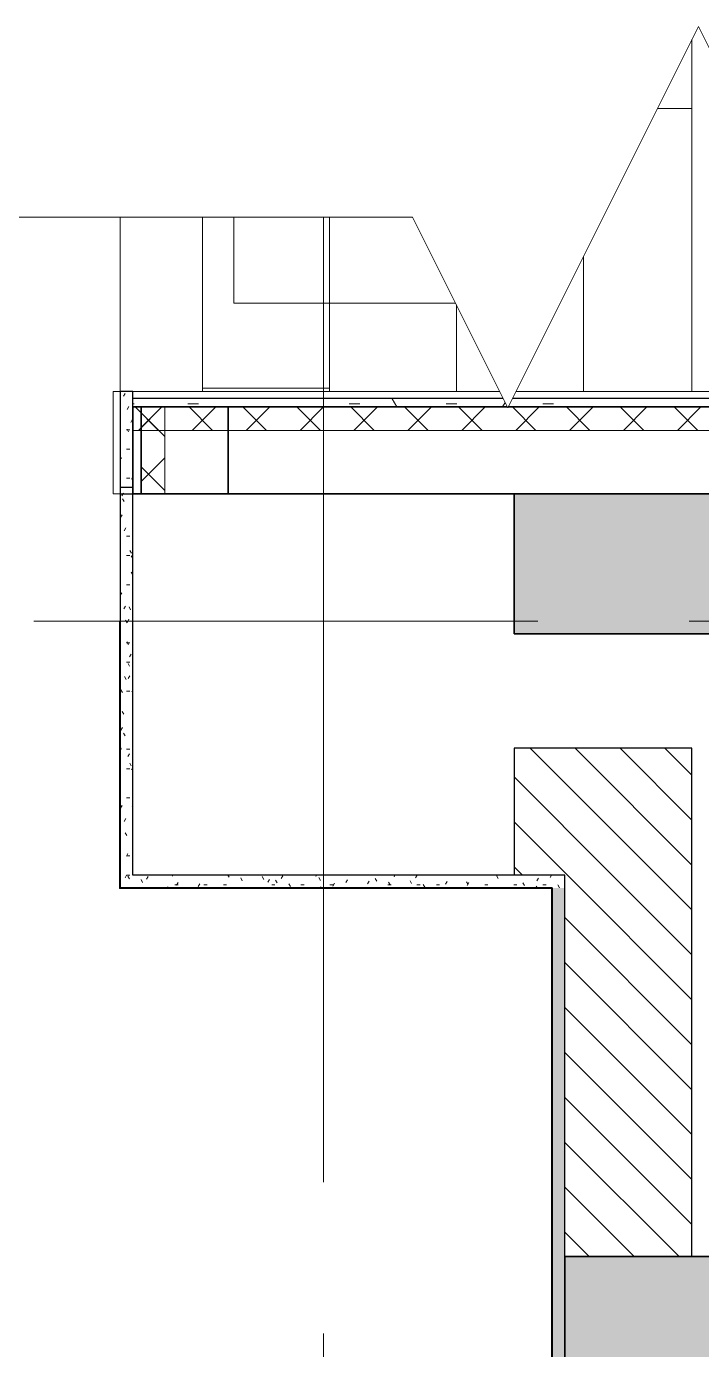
# Model space of a CAD drawing. Header units: millimetres. Extents: x 3991 to 282775, y -8553 to 29560.
# Drawn here: x 36640 to 37702, y 13854 to 15936 of the extents above; entities that cross this region are included whole.
import ezdxf

# ---------------------------------------------------------------- set-up
doc = ezdxf.new("R2010")
doc.units = ezdxf.units.MM
doc.linetypes.add('Осевая', pattern=[1587.5, 317.5, -238.125, 793.75, -238.125])
for name, color, linetype, lineweight in [('A-DETL-GENF', 7, 'Continuous', 9), ('A-WALL', 7, 'Continuous', 9), ('I-FURN', 7, 'Continuous', 9), ('I-WALL', 7, 'Continuous', 9), ('S-STRS', 7, 'Continuous', 15), ('S-STRS-1', 7, 'Continuous', 9), ('Оси', 7, 'Continuous', 9), ('Оси-2', 7, 'Осевая', 9)]:
    doc.layers.add(name, color=color, linetype=linetype, lineweight=lineweight)
for name, color, linetype, lineweight, true_color in [('A-WALL-1', 7, 'Continuous', 25, 0x3c3c3c), ('A-WALL-2', 7, 'Continuous', 35, 0x3c3c3c), ('A-WALL-FNSH-1', 7, 'Continuous', 15, 0x3c3c3c)]:
    doc.layers.add(name, color=color, linetype=linetype, lineweight=lineweight, true_color=true_color)
pattern_1 = [(45, (14897.196, 0), (-28.51196, 28.51196), []), (45, (14925.71, 0), (-28.51196, 28.51196), [50.403, -10.081, 1.676, -8.404])]
pattern_2 = [(135, (14897.196, 0), (-35.35534, -35.35534), [])]
pattern_3 = [(0, (14897.196, 0), (60.96, 15.24), [5.029, -40.691, 5.029, -40.691, -243.84]), (0, (14897.196, 0), (60.96, 15.24), [-91.44, 5.029, -86.411, 5.029, -40.691, -106.68]), (0, (14897.196, 0), (60.96, 15.24), [-228.6, 5.029, -25.451, 5.029, -71.171]), (120, (14920.056, 7.62), (-43.678227, 45.172909), [5.029, -40.691, 5.029, -40.691, -243.84]), (120, (14920.056, 7.62), (-43.678227, 45.172909), [-91.44, 5.029, -86.411, 5.029, -40.691, -106.68]), (120, (14920.056, 7.62), (-43.678227, 45.172909), [-228.6, 5.029, -25.451, 5.029, -71.171]), (240, (14927.676, 38.1), (-17.281773, -60.412909), [5.029, -40.691, 5.029, -40.691, -243.84]), (240, (14927.676, 38.1), (-17.281773, -60.412909), [-91.44, 5.029, -86.411, 5.029, -40.691, -106.68]), (240, (14927.676, 38.1), (-17.281773, -60.412909), [-228.6, 5.029, -25.451, 5.029, -71.171])]
pattern_4 = [(135, (14897.196, 0), (-42.42641, -42.42641), []), (225, (14897.196, 0), (42.42641, -42.42641), [])]

# ---------------------------------------------------------------- blocks, each defined once
blk = doc.blocks.new('Подушка 500500  - Подушка 500500 -30734744-Фрагмент 1_3')
at = {"layer": 'I-FURN'}
for p, q in [((-250, -114.4), (-250, -250)), ((-250, -250), (-250, -114.4)), ((-250, -250), (99, -250)), ((99, -250), (-250, -250))]:
    blk.add_line(p, q, dxfattribs=at)
blk = doc.blocks.new('Перекрытия 2 - Перекрытия 4-32990152-Фрагмент 1_3')
at = {"layer": 'S-STRS-1'}
h = blk.add_hatch(dxfattribs=at)
h.set_pattern_fill('FP_40', color=256, style=0, pattern_type=2)
h.set_pattern_definition([(0, (21210, 19380), (0, 10000), [200, -9800]), (0, (21210, 17180), (0, 10000), [200, -9800]), (0, (21210, 14980), (0, 10000), [200, -9800]), (0, (21210, 12780), (0, 10000), [200, -9800]), (0, (21210, 10580), (0, 10000), [200, -9800]), (0, (21410, 18810), (0, 10000), [200, -9800]), (0, (21410, 16610), (0, 10000), [200, -9800]), (0, (21410, 14410), (0, 10000), [200, -9800]), (0, (21410, 12210), (0, 10000), [200, -9800]), (0, (21410, 10010), (0, 10000), [200, -9800]), (90, (21410, 9600), (-10000, 6e-13), [10000, 0, 0, 0]), (0, (21610, 18560), (0, 10000), [200, -9800]), (0, (21610, 16360), (0, 10000), [200, -9800]), (0, (21610, 14160), (0, 10000), [200, -9800]), (0, (21610, 11960), (0, 10000), [200, -9800]), (0, (21810, 17620), (0, 10000), [200, -9800]), (0, (21810, 15420), (0, 10000), [200, -9800]), (0, (21810, 13220), (0, 10000), [200, -9800]), (0, (21810, 11020), (0, 10000), [200, -9800]), (0, (22010, 18800), (0, 10000), [200, -9800]), (0, (22010, 16600), (0, 10000), [200, -9800]), (0, (22010, 14400), (0, 10000), [200, -9800]), (0, (22010, 12200), (0, 10000), [200, -9800]), (0, (22010, 10000), (0, 10000), [200, -9800]), (90, (21610, 9600), (-10000, 6e-13), [10000, 0, 0, 0]), (90, (21810, 9600), (-10000, 6e-13), [10000, 0, 0, 0]), (90, (22010, 9600), (-10000, 6e-13), [10000, 0, 0, 0]), (0, (22210, 18400), (0, 10000), [200, -9800]), (0, (22210, 16200), (0, 10000), [200, -9800]), (0, (22210, 14000), (0, 10000), [200, -9800]), (0, (22210, 11800), (0, 10000), [200, -9800]), (0, (22210, 9600), (0, 10000), [200, -9800]), (90, (22210, 9600), (-10000, 6e-13), [10000, 0, 0, 0]), (90, (22410, 9600), (-10000, 6e-13), [10000, 0, 0, 0]), (90, (22610, 9600), (-10000, 6e-13), [10000, 0, 0, 0]), (90, (22810, 9600), (-10000, 6e-13), [10000, 0, 0, 0]), (90, (23010, 9600), (-10000, 6e-13), [10000, 0, 0, 0]), (0, (22410, 17810), (0, 10000), [200, -9800]), (0, (22410, 15610), (0, 10000), [200, -9800]), (0, (22410, 13410), (0, 10000), [200, -9800]), (0, (22410, 11210), (0, 10000), [200, -9800]), (0, (22610, 18660), (0, 10000), [200, -9800]), (0, (22610, 16460), (0, 10000), [200, -9800]), (0, (22610, 14260), (0, 10000), [200, -9800]), (0, (22610, 12060), (0, 10000), [200, -9800]), (0, (22610, 9860), (0, 10000), [200, -9800]), (0, (22810, 19200), (0, 10000), [200, -9800]), (0, (22810, 17000), (0, 10000), [200, -9800]), (0, (22810, 14800), (0, 10000), [200, -9800]), (0, (22810, 12600), (0, 10000), [200, -9800]), (0, (22810, 10400), (0, 10000), [200, -9800]), (0, (23010, 18110), (0, 10000), [200, -9800]), (0, (23010, 15910), (0, 10000), [200, -9800]), (0, (23010, 13710), (0, 10000), [200, -9800]), (0, (23010, 11510), (0, 10000), [200, -9800]), (0, (23210, 18400), (0, 10000), [200, -9800]), (0, (23210, 16200), (0, 10000), [200, -9800]), (0, (23210, 14000), (0, 10000), [200, -9800]), (0, (23210, 11800), (0, 10000), [200, -9800]), (0, (23210, 9600), (0, 10000), [200, -9800]), (0, (23410, 19380), (0, 10000), [200, -9800]), (0, (23410, 17180), (0, 10000), [200, -9800]), (0, (23410, 14980), (0, 10000), [200, -9800]), (0, (23410, 12780), (0, 10000), [200, -9800]), (0, (23410, 10580), (0, 10000), [200, -9800]), (0, (23610, 18810), (0, 10000), [200, -9800]), (0, (23610, 16610), (0, 10000), [200, -9800]), (0, (23610, 14410), (0, 10000), [200, -9800]), (0, (23610, 12210), (0, 10000), [200, -9800]), (0, (23610, 10010), (0, 10000), [200, -9800]), (0, (23810, 18560), (0, 10000), [200, -9800]), (0, (23810, 16360), (0, 10000), [200, -9800]), (0, (23810, 14160), (0, 10000), [200, -9800]), (0, (23810, 11960), (0, 10000), [200, -9800]), (0, (23810, 9760), (0, 10000), [200, -9800]), (0, (24010, 17620), (0, 10000), [200, -9800]), (0, (24010, 15420), (0, 10000), [200, -9800]), (0, (24010, 13220), (0, 10000), [200, -9800]), (0, (24010, 11020), (0, 10000), [200, -9800]), (0, (24210, 18800), (0, 10000), [200, -9800]), (0, (24210, 16600), (0, 10000), [200, -9800]), (0, (24210, 14400), (0, 10000), [200, -9800]), (0, (24210, 12200), (0, 10000), [200, -9800]), (0, (24210, 10000), (0, 10000), [200, -9800]), (0, (24410, 18400), (0, 10000), [200, -9800]), (0, (24410, 16200), (0, 10000), [200, -9800]), (0, (24410, 14000), (0, 10000), [200, -9800]), (0, (24410, 11800), (0, 10000), [200, -9800]), (0, (24410, 9600), (0, 10000), [200, -9800]), (0, (24610, 19600), (0, 10000), [200, -9800]), (0, (24610, 17810), (0, 10000), [200, -9800]), (0, (24610, 15610), (0, 10000), [200, -9800]), (0, (24610, 13410), (0, 10000), [200, -9800]), (0, (24610, 11210), (0, 10000), [200, -9800]), (0, (24810, 18660), (0, 10000), [200, -9800]), (0, (24810, 16460), (0, 10000), [200, -9800]), (0, (24810, 14260), (0, 10000), [200, -9800]), (0, (24810, 12060), (0, 10000), [200, -9800]), (0, (24810, 9860), (0, 10000), [200, -9800]), (0, (25010, 19200), (0, 10000), [200, -9800]), (0, (25010, 17000), (0, 10000), [200, -9800]), (0, (25010, 14800), (0, 10000), [200, -9800]), (0, (25010, 12600), (0, 10000), [200, -9800]), (0, (25010, 10400), (0, 10000), [200, -9800]), (0, (25210, 18110), (0, 10000), [200, -9800]), (0, (25210, 15910), (0, 10000), [200, -9800]), (0, (25210, 13710), (0, 10000), [200, -9800]), (0, (25210, 11510), (0, 10000), [200, -9800]), (90, (23210, 9600), (-10000, 6e-13), [10000, 0, 0, 0]), (90, (23410, 9600), (-10000, 6e-13), [10000, 0, 0, 0]), (90, (23610, 9600), (-10000, 6e-13), [10000, 0, 0, 0]), (90, (23810, 9600), (-10000, 6e-13), [10000, 0, 0, 0]), (90, (24010, 9600), (-10000, 6e-13), [10000, 0, 0, 0]), (90, (24210, 9600), (-10000, 6e-13), [10000, 0, 0, 0]), (90, (24410, 9600), (-10000, 6e-13), [10000, 0, 0, 0]), (90, (24610, 9600), (-10000, 6e-13), [10000, 0, 0, 0]), (90, (24810, 9600), (-10000, 6e-13), [10000, 0, 0, 0]), (90, (25010, 9600), (-10000, 6e-13), [10000, 0, 0, 0]), (0, (25410, 18400), (0, 10000), [200, -9800]), (0, (25410, 16200), (0, 10000), [200, -9800]), (0, (25410, 14000), (0, 10000), [200, -9800]), (0, (25410, 11800), (0, 10000), [200, -9800]), (0, (25410, 9600), (0, 10000), [200, -9800]), (0, (25610, 19380), (0, 10000), [200, -9800]), (0, (25610, 17180), (0, 10000), [200, -9800]), (0, (25610, 14980), (0, 10000), [200, -9800]), (0, (25610, 12780), (0, 10000), [200, -9800]), (0, (25610, 10580), (0, 10000), [200, -9800]), (0, (25810, 18810), (0, 10000), [200, -9800]), (0, (25810, 16610), (0, 10000), [200, -9800]), (0, (25810, 14410), (0, 10000), [200, -9800]), (0, (25810, 12210), (0, 10000), [200, -9800]), (0, (25810, 10010), (0, 10000), [200, -9800]), (90, (25210, 9600), (-10000, 6e-13), [10000, 0, 0, 0]), (90, (25410, 9600), (-10000, 6e-13), [10000, 0, 0, 0]), (90, (25610, 9600), (-10000, 6e-13), [10000, 0, 0, 0]), (90, (25810, 9600), (-10000, 6e-13), [10000, 0, 0, 0]), (0, (26010, 18560), (0, 10000), [200, -9800]), (0, (26010, 16360), (0, 10000), [200, -9800]), (0, (26010, 14160), (0, 10000), [200, -9800]), (0, (26010, 11960), (0, 10000), [200, -9800]), (0, (26210, 17620), (0, 10000), [200, -9800]), (0, (26210, 15420), (0, 10000), [200, -9800]), (0, (26210, 13220), (0, 10000), [200, -9800]), (0, (26210, 11020), (0, 10000), [200, -9800]), (0, (26410, 18800), (0, 10000), [200, -9800]), (0, (26410, 16600), (0, 10000), [200, -9800]), (0, (26410, 14400), (0, 10000), [200, -9800]), (0, (26410, 12200), (0, 10000), [200, -9800]), (0, (26410, 10000), (0, 10000), [200, -9800]), (90, (26010, 9600), (-10000, 6e-13), [10000, 0, 0, 0]), (90, (26210, 9600), (-10000, 6e-13), [10000, 0, 0, 0]), (90, (26410, 9600), (-10000, 6e-13), [10000, 0, 0, 0]), (0, (26610, 18400), (0, 10000), [200, -9800]), (0, (26610, 16200), (0, 10000), [200, -9800]), (0, (26610, 14000), (0, 10000), [200, -9800]), (0, (26610, 11800), (0, 10000), [200, -9800]), (0, (26610, 9600), (0, 10000), [200, -9800]), (90, (26610, 9600), (-10000, 6e-13), [10000, 0, 0, 0]), (90, (26810, 9600), (-10000, 6e-13), [10000, 0, 0, 0]), (90, (27010, 9600), (-10000, 6e-13), [10000, 0, 0, 0]), (90, (27210, 9600), (-10000, 6e-13), [10000, 0, 0, 0]), (90, (27410, 9600), (-10000, 6e-13), [10000, 0, 0, 0]), (0, (26810, 17810), (0, 10000), [200, -9800]), (0, (26810, 15610), (0, 10000), [200, -9800]), (0, (26810, 13410), (0, 10000), [200, -9800]), (0, (26810, 11210), (0, 10000), [200, -9800]), (0, (27010, 18660), (0, 10000), [200, -9800]), (0, (27010, 16460), (0, 10000), [200, -9800]), (0, (27010, 14260), (0, 10000), [200, -9800]), (0, (27010, 12060), (0, 10000), [200, -9800]), (0, (27010, 9860), (0, 10000), [200, -9800]), (0, (27210, 19200), (0, 10000), [200, -9800]), (0, (27210, 17000), (0, 10000), [200, -9800]), (0, (27210, 14800), (0, 10000), [200, -9800]), (0, (27210, 12600), (0, 10000), [200, -9800]), (0, (27210, 10400), (0, 10000), [200, -9800]), (0, (27410, 18110), (0, 10000), [200, -9800]), (0, (27410, 15910), (0, 10000), [200, -9800]), (0, (27410, 13710), (0, 10000), [200, -9800]), (0, (27410, 11510), (0, 10000), [200, -9800]), (0, (27610, 18400), (0, 10000), [200, -9800]), (0, (27610, 16200), (0, 10000), [200, -9800]), (0, (27610, 14000), (0, 10000), [200, -9800]), (0, (27610, 11800), (0, 10000), [200, -9800]), (0, (27610, 9600), (0, 10000), [200, -9800]), (0, (27810, 19380), (0, 10000), [200, -9800]), (0, (27810, 17180), (0, 10000), [200, -9800]), (0, (27810, 14980), (0, 10000), [200, -9800]), (0, (27810, 12780), (0, 10000), [200, -9800]), (0, (27810, 10580), (0, 10000), [200, -9800]), (0, (28010, 18810), (0, 10000), [200, -9800]), (0, (28010, 16610), (0, 10000), [200, -9800]), (0, (28010, 14410), (0, 10000), [200, -9800]), (0, (28010, 12210), (0, 10000), [200, -9800]), (0, (28010, 10010), (0, 10000), [200, -9800]), (0, (28210, 18560), (0, 10000), [200, -9800]), (0, (28210, 16360), (0, 10000), [200, -9800]), (0, (28210, 14160), (0, 10000), [200, -9800]), (0, (28210, 11960), (0, 10000), [200, -9800]), (0, (28210, 9760), (0, 10000), [200, -9800]), (0, (28410, 17620), (0, 10000), [200, -9800]), (0, (28410, 15420), (0, 10000), [200, -9800]), (0, (28410, 13220), (0, 10000), [200, -9800]), (0, (28410, 11020), (0, 10000), [200, -9800]), (0, (28610, 18800), (0, 10000), [200, -9800]), (0, (28610, 16600), (0, 10000), [200, -9800]), (0, (28610, 14400), (0, 10000), [200, -9800]), (0, (28610, 12200), (0, 10000), [200, -9800]), (0, (28610, 10000), (0, 10000), [200, -9800]), (0, (28810, 18400), (0, 10000), [200, -9800]), (0, (28810, 16200), (0, 10000), [200, -9800]), (0, (28810, 14000), (0, 10000), [200, -9800]), (0, (28810, 11800), (0, 10000), [200, -9800]), (0, (28810, 9600), (0, 10000), [200, -9800]), (0, (29010, 19600), (0, 10000), [200, -9800]), (0, (29010, 17810), (0, 10000), [200, -9800]), (0, (29010, 15610), (0, 10000), [200, -9800]), (0, (29010, 13410), (0, 10000), [200, -9800]), (0, (29010, 11210), (0, 10000), [200, -9800]), (0, (29210, 18660), (0, 10000), [200, -9800]), (0, (29210, 16460), (0, 10000), [200, -9800]), (0, (29210, 14260), (0, 10000), [200, -9800]), (0, (29210, 12060), (0, 10000), [200, -9800]), (0, (29210, 9860), (0, 10000), [200, -9800]), (0, (29410, 19200), (0, 10000), [200, -9800]), (0, (29410, 17000), (0, 10000), [200, -9800]), (0, (29410, 14800), (0, 10000), [200, -9800]), (0, (29410, 12600), (0, 10000), [200, -9800]), (0, (29410, 10400), (0, 10000), [200, -9800]), (0, (29610, 18110), (0, 10000), [200, -9800]), (0, (29610, 15910), (0, 10000), [200, -9800]), (0, (29610, 13710), (0, 10000), [200, -9800]), (0, (29610, 11510), (0, 10000), [200, -9800]), (90, (27610, 9600), (-10000, 6e-13), [10000, 0, 0, 0]), (90, (27810, 9600), (-10000, 6e-13), [10000, 0, 0, 0]), (90, (28010, 9600), (-10000, 6e-13), [10000, 0, 0, 0]), (90, (28210, 9600), (-10000, 6e-13), [10000, 0, 0, 0]), (90, (28410, 9600), (-10000, 6e-13), [10000, 0, 0, 0]), (90, (28610, 9600), (-10000, 6e-13), [10000, 0, 0, 0]), (90, (28810, 9600), (-10000, 6e-13), [10000, 0, 0, 0]), (90, (29010, 9600), (-10000, 6e-13), [10000, 0, 0, 0]), (90, (29210, 9600), (-10000, 6e-13), [10000, 0, 0, 0]), (90, (29410, 9600), (-10000, 6e-13), [10000, 0, 0, 0]), (0, (29810, 18400), (0, 10000), [200, -9800]), (0, (29810, 16200), (0, 10000), [200, -9800]), (0, (29810, 14000), (0, 10000), [200, -9800]), (0, (29810, 11800), (0, 10000), [200, -9800]), (0, (29810, 9600), (0, 10000), [200, -9800]), (0, (30010, 19380), (0, 10000), [200, -9800]), (0, (30010, 17180), (0, 10000), [200, -9800]), (0, (30010, 14980), (0, 10000), [200, -9800]), (0, (30010, 12780), (0, 10000), [200, -9800]), (0, (30010, 10580), (0, 10000), [200, -9800]), (0, (30210, 18810), (0, 10000), [200, -9800]), (0, (30210, 16610), (0, 10000), [200, -9800]), (0, (30210, 14410), (0, 10000), [200, -9800]), (0, (30210, 12210), (0, 10000), [200, -9800]), (0, (30210, 10010), (0, 10000), [200, -9800]), (90, (29610, 9600), (-10000, 6e-13), [10000, 0, 0, 0]), (90, (29810, 9600), (-10000, 6e-13), [10000, 0, 0, 0]), (90, (30010, 9600), (-10000, 6e-13), [10000, 0, 0, 0]), (90, (30210, 9600), (-10000, 6e-13), [10000, 0, 0, 0]), (0, (30410, 18560), (0, 10000), [200, -9800]), (0, (30410, 16360), (0, 10000), [200, -9800]), (0, (30410, 14160), (0, 10000), [200, -9800]), (0, (30410, 11960), (0, 10000), [200, -9800]), (0, (30410, 9760), (0, 10000), [200, -9800]), (0, (30610, 17620), (0, 10000), [200, -9800]), (0, (30610, 15420), (0, 10000), [200, -9800]), (0, (30610, 13220), (0, 10000), [200, -9800]), (0, (30610, 11020), (0, 10000), [200, -9800]), (0, (30810, 18800), (0, 10000), [200, -9800]), (0, (30810, 16600), (0, 10000), [200, -9800]), (0, (30810, 14400), (0, 10000), [200, -9800]), (0, (30810, 12200), (0, 10000), [200, -9800]), (0, (30810, 10000), (0, 10000), [200, -9800]), (90, (30410, 9600), (-10000, 6e-13), [10000, 0, 0, 0]), (90, (30610, 9600), (-10000, 6e-13), [10000, 0, 0, 0]), (90, (30810, 9600), (-10000, 6e-13), [10000, 0, 0, 0]), (0, (31010, 18400), (0, 10000), [200, -9800]), (0, (31010, 16200), (0, 10000), [200, -9800]), (0, (31010, 14000), (0, 10000), [200, -9800]), (0, (31010, 11800), (0, 10000), [200, -9800]), (0, (31010, 9600), (0, 10000), [200, -9800]), (90, (31010, 9600), (-10000, 6e-13), [10000, 0, 0, 0]), (90, (31210, 9600), (-10000, 6e-13), [10000, 0, 0, 0])])
h.paths.add_polyline_path([(22810, 15341), (23710, 15341), (23710, 15615.6), (22970.2, 15615.6), (22820.2, 15915.6), (22810, 15895.3), (22810, 15480)])
h = blk.add_hatch(dxfattribs=at)
h.set_pattern_fill('FP_39', color=256, style=0, pattern_type=2)
h.set_pattern_definition([(180, (24310, 17000), (-1e-12, -10000), [200, -9800]), (180, (24310, 19200), (-1e-12, -10000), [200, -9800]), (180, (24310, 21400), (-1e-12, -10000), [200, -9800]), (180, (24310, 23600), (-1e-12, -10000), [200, -9800]), (180, (24310, 25800), (-1e-12, -10000), [200, -9800]), (180, (24110, 17570), (-1e-12, -10000), [200, -9800]), (180, (24110, 19770), (-1e-12, -10000), [200, -9800]), (180, (24110, 21970), (-1e-12, -10000), [200, -9800]), (180, (24110, 24170), (-1e-12, -10000), [200, -9800]), (180, (24110, 26370), (-1e-12, -10000), [200, -9800]), (270, (24110, 26780), (10000, 6e-13), [10000, 0, 0, 0]), (180, (23910, 17820), (-1e-12, -10000), [200, -9800]), (180, (23910, 20020), (-1e-12, -10000), [200, -9800]), (180, (23910, 22220), (-1e-12, -10000), [200, -9800]), (180, (23910, 24420), (-1e-12, -10000), [200, -9800]), (180, (23710, 18760), (-1e-12, -10000), [200, -9800]), (180, (23710, 20960), (-1e-12, -10000), [200, -9800]), (180, (23710, 23160), (-1e-12, -10000), [200, -9800]), (180, (23710, 25360), (-1e-12, -10000), [200, -9800]), (180, (23510, 17580), (-1e-12, -10000), [200, -9800]), (180, (23510, 19780), (-1e-12, -10000), [200, -9800]), (180, (23510, 21980), (-1e-12, -10000), [200, -9800]), (180, (23510, 24180), (-1e-12, -10000), [200, -9800]), (180, (23510, 26380), (-1e-12, -10000), [200, -9800]), (270, (23910, 26780), (10000, 6e-13), [10000, 0, 0, 0]), (270, (23710, 26780), (10000, 6e-13), [10000, 0, 0, 0]), (270, (23510, 26780), (10000, 6e-13), [10000, 0, 0, 0]), (180, (23310, 17980), (-1e-12, -10000), [200, -9800]), (180, (23310, 20180), (-1e-12, -10000), [200, -9800]), (180, (23310, 22380), (-1e-12, -10000), [200, -9800]), (180, (23310, 24580), (-1e-12, -10000), [200, -9800]), (180, (23310, 26780), (-1e-12, -10000), [200, -9800]), (270, (23310, 26780), (10000, 6e-13), [10000, 0, 0, 0]), (270, (23110, 26780), (10000, 6e-13), [10000, 0, 0, 0]), (270, (22910, 26780), (10000, 6e-13), [10000, 0, 0, 0]), (270, (22710, 26780), (10000, 6e-13), [10000, 0, 0, 0]), (270, (22510, 26780), (10000, 6e-13), [10000, 0, 0, 0]), (180, (23110, 18570), (-1e-12, -10000), [200, -9800]), (180, (23110, 20770), (-1e-12, -10000), [200, -9800]), (180, (23110, 22970), (-1e-12, -10000), [200, -9800]), (180, (23110, 25170), (-1e-12, -10000), [200, -9800]), (180, (22910, 17720), (-1e-12, -10000), [200, -9800]), (180, (22910, 19920), (-1e-12, -10000), [200, -9800]), (180, (22910, 22120), (-1e-12, -10000), [200, -9800]), (180, (22910, 24320), (-1e-12, -10000), [200, -9800]), (180, (22910, 26520), (-1e-12, -10000), [200, -9800]), (180, (22710, 17180), (-1e-12, -10000), [200, -9800]), (180, (22710, 19380), (-1e-12, -10000), [200, -9800]), (180, (22710, 21580), (-1e-12, -10000), [200, -9800]), (180, (22710, 23780), (-1e-12, -10000), [200, -9800]), (180, (22710, 25980), (-1e-12, -10000), [200, -9800]), (180, (22510, 18270), (-1e-12, -10000), [200, -9800]), (180, (22510, 20470), (-1e-12, -10000), [200, -9800]), (180, (22510, 22670), (-1e-12, -10000), [200, -9800]), (180, (22510, 24870), (-1e-12, -10000), [200, -9800]), (180, (22310, 17980), (-1e-12, -10000), [200, -9800]), (180, (22310, 20180), (-1e-12, -10000), [200, -9800]), (180, (22310, 22380), (-1e-12, -10000), [200, -9800]), (180, (22310, 24580), (-1e-12, -10000), [200, -9800]), (180, (22310, 26780), (-1e-12, -10000), [200, -9800]), (180, (22110, 17000), (-1e-12, -10000), [200, -9800]), (180, (22110, 19200), (-1e-12, -10000), [200, -9800]), (180, (22110, 21400), (-1e-12, -10000), [200, -9800]), (180, (22110, 23600), (-1e-12, -10000), [200, -9800]), (180, (22110, 25800), (-1e-12, -10000), [200, -9800]), (180, (21910, 17570), (-1e-12, -10000), [200, -9800]), (180, (21910, 19770), (-1e-12, -10000), [200, -9800]), (180, (21910, 21970), (-1e-12, -10000), [200, -9800]), (180, (21910, 24170), (-1e-12, -10000), [200, -9800]), (180, (21910, 26370), (-1e-12, -10000), [200, -9800]), (180, (21710, 17820), (-1e-12, -10000), [200, -9800]), (180, (21710, 20020), (-1e-12, -10000), [200, -9800]), (180, (21710, 22220), (-1e-12, -10000), [200, -9800]), (180, (21710, 24420), (-1e-12, -10000), [200, -9800]), (180, (21710, 26620), (-1e-12, -10000), [200, -9800]), (180, (21510, 18760), (-1e-12, -10000), [200, -9800]), (180, (21510, 20960), (-1e-12, -10000), [200, -9800]), (180, (21510, 23160), (-1e-12, -10000), [200, -9800]), (180, (21510, 25360), (-1e-12, -10000), [200, -9800]), (180, (21310, 17580), (-1e-12, -10000), [200, -9800]), (180, (21310, 19780), (-1e-12, -10000), [200, -9800]), (180, (21310, 21980), (-1e-12, -10000), [200, -9800]), (180, (21310, 24180), (-1e-12, -10000), [200, -9800]), (180, (21310, 26380), (-1e-12, -10000), [200, -9800]), (180, (21110, 17980), (-1e-12, -10000), [200, -9800]), (180, (21110, 20180), (-1e-12, -10000), [200, -9800]), (180, (21110, 22380), (-1e-12, -10000), [200, -9800]), (180, (21110, 24580), (-1e-12, -10000), [200, -9800]), (180, (21110, 26780), (-1e-12, -10000), [200, -9800]), (180, (20910, 16780), (-1e-12, -10000), [200, -9800]), (180, (20910, 18570), (-1e-12, -10000), [200, -9800]), (180, (20910, 20770), (-1e-12, -10000), [200, -9800]), (180, (20910, 22970), (-1e-12, -10000), [200, -9800]), (180, (20910, 25170), (-1e-12, -10000), [200, -9800]), (180, (20710, 17720), (-1e-12, -10000), [200, -9800]), (180, (20710, 19920), (-1e-12, -10000), [200, -9800]), (180, (20710, 22120), (-1e-12, -10000), [200, -9800]), (180, (20710, 24320), (-1e-12, -10000), [200, -9800]), (180, (20710, 26520), (-1e-12, -10000), [200, -9800]), (180, (20510, 17180), (-1e-12, -10000), [200, -9800]), (180, (20510, 19380), (-1e-12, -10000), [200, -9800]), (180, (20510, 21580), (-1e-12, -10000), [200, -9800]), (180, (20510, 23780), (-1e-12, -10000), [200, -9800]), (180, (20510, 25980), (-1e-12, -10000), [200, -9800]), (180, (20310, 18270), (-1e-12, -10000), [200, -9800]), (180, (20310, 20470), (-1e-12, -10000), [200, -9800]), (180, (20310, 22670), (-1e-12, -10000), [200, -9800]), (180, (20310, 24870), (-1e-12, -10000), [200, -9800]), (270, (22310, 26780), (10000, 6e-13), [10000, 0, 0, 0]), (270, (22110, 26780), (10000, 6e-13), [10000, 0, 0, 0]), (270, (21910, 26780), (10000, 6e-13), [10000, 0, 0, 0]), (270, (21710, 26780), (10000, 6e-13), [10000, 0, 0, 0]), (270, (21510, 26780), (10000, 6e-13), [10000, 0, 0, 0]), (270, (21310, 26780), (10000, 6e-13), [10000, 0, 0, 0]), (270, (21110, 26780), (10000, 6e-13), [10000, 0, 0, 0]), (270, (20910, 26780), (10000, 6e-13), [10000, 0, 0, 0]), (270, (20710, 26780), (10000, 6e-13), [10000, 0, 0, 0]), (270, (20510, 26780), (10000, 6e-13), [10000, 0, 0, 0]), (180, (20110, 17980), (-1e-12, -10000), [200, -9800]), (180, (20110, 20180), (-1e-12, -10000), [200, -9800]), (180, (20110, 22380), (-1e-12, -10000), [200, -9800]), (180, (20110, 24580), (-1e-12, -10000), [200, -9800]), (180, (20110, 26780), (-1e-12, -10000), [200, -9800]), (180, (19910, 17000), (-1e-12, -10000), [200, -9800]), (180, (19910, 19200), (-1e-12, -10000), [200, -9800]), (180, (19910, 21400), (-1e-12, -10000), [200, -9800]), (180, (19910, 23600), (-1e-12, -10000), [200, -9800]), (180, (19910, 25800), (-1e-12, -10000), [200, -9800]), (180, (19710, 17570), (-1e-12, -10000), [200, -9800]), (180, (19710, 19770), (-1e-12, -10000), [200, -9800]), (180, (19710, 21970), (-1e-12, -10000), [200, -9800]), (180, (19710, 24170), (-1e-12, -10000), [200, -9800]), (180, (19710, 26370), (-1e-12, -10000), [200, -9800]), (270, (20310, 26780), (10000, 6e-13), [10000, 0, 0, 0]), (270, (20110, 26780), (10000, 6e-13), [10000, 0, 0, 0]), (270, (19910, 26780), (10000, 6e-13), [10000, 0, 0, 0]), (270, (19710, 26780), (10000, 6e-13), [10000, 0, 0, 0]), (180, (19510, 17820), (-1e-12, -10000), [200, -9800]), (180, (19510, 20020), (-1e-12, -10000), [200, -9800]), (180, (19510, 22220), (-1e-12, -10000), [200, -9800]), (180, (19510, 24420), (-1e-12, -10000), [200, -9800]), (180, (19310, 18760), (-1e-12, -10000), [200, -9800]), (180, (19310, 20960), (-1e-12, -10000), [200, -9800]), (180, (19310, 23160), (-1e-12, -10000), [200, -9800]), (180, (19310, 25360), (-1e-12, -10000), [200, -9800]), (180, (19110, 17580), (-1e-12, -10000), [200, -9800]), (180, (19110, 19780), (-1e-12, -10000), [200, -9800]), (180, (19110, 21980), (-1e-12, -10000), [200, -9800]), (180, (19110, 24180), (-1e-12, -10000), [200, -9800]), (180, (19110, 26380), (-1e-12, -10000), [200, -9800]), (270, (19510, 26780), (10000, 6e-13), [10000, 0, 0, 0]), (270, (19310, 26780), (10000, 6e-13), [10000, 0, 0, 0]), (270, (19110, 26780), (10000, 6e-13), [10000, 0, 0, 0]), (180, (18910, 17980), (-1e-12, -10000), [200, -9800]), (180, (18910, 20180), (-1e-12, -10000), [200, -9800]), (180, (18910, 22380), (-1e-12, -10000), [200, -9800]), (180, (18910, 24580), (-1e-12, -10000), [200, -9800]), (180, (18910, 26780), (-1e-12, -10000), [200, -9800]), (270, (18910, 26780), (10000, 6e-13), [10000, 0, 0, 0]), (270, (18710, 26780), (10000, 6e-13), [10000, 0, 0, 0]), (270, (18510, 26780), (10000, 6e-13), [10000, 0, 0, 0]), (270, (18310, 26780), (10000, 6e-13), [10000, 0, 0, 0]), (270, (18110, 26780), (10000, 6e-13), [10000, 0, 0, 0]), (180, (18710, 18570), (-1e-12, -10000), [200, -9800]), (180, (18710, 20770), (-1e-12, -10000), [200, -9800]), (180, (18710, 22970), (-1e-12, -10000), [200, -9800]), (180, (18710, 25170), (-1e-12, -10000), [200, -9800]), (180, (18510, 17720), (-1e-12, -10000), [200, -9800]), (180, (18510, 19920), (-1e-12, -10000), [200, -9800]), (180, (18510, 22120), (-1e-12, -10000), [200, -9800]), (180, (18510, 24320), (-1e-12, -10000), [200, -9800]), (180, (18510, 26520), (-1e-12, -10000), [200, -9800]), (180, (18310, 17180), (-1e-12, -10000), [200, -9800]), (180, (18310, 19380), (-1e-12, -10000), [200, -9800]), (180, (18310, 21580), (-1e-12, -10000), [200, -9800]), (180, (18310, 23780), (-1e-12, -10000), [200, -9800]), (180, (18310, 25980), (-1e-12, -10000), [200, -9800]), (180, (18110, 18270), (-1e-12, -10000), [200, -9800]), (180, (18110, 20470), (-1e-12, -10000), [200, -9800]), (180, (18110, 22670), (-1e-12, -10000), [200, -9800]), (180, (18110, 24870), (-1e-12, -10000), [200, -9800]), (180, (17910, 17980), (-1e-12, -10000), [200, -9800]), (180, (17910, 20180), (-1e-12, -10000), [200, -9800]), (180, (17910, 22380), (-1e-12, -10000), [200, -9800]), (180, (17910, 24580), (-1e-12, -10000), [200, -9800]), (180, (17910, 26780), (-1e-12, -10000), [200, -9800]), (180, (17710, 17000), (-1e-12, -10000), [200, -9800]), (180, (17710, 19200), (-1e-12, -10000), [200, -9800]), (180, (17710, 21400), (-1e-12, -10000), [200, -9800]), (180, (17710, 23600), (-1e-12, -10000), [200, -9800]), (180, (17710, 25800), (-1e-12, -10000), [200, -9800]), (180, (17510, 17570), (-1e-12, -10000), [200, -9800]), (180, (17510, 19770), (-1e-12, -10000), [200, -9800]), (180, (17510, 21970), (-1e-12, -10000), [200, -9800]), (180, (17510, 24170), (-1e-12, -10000), [200, -9800]), (180, (17510, 26370), (-1e-12, -10000), [200, -9800]), (180, (17310, 17820), (-1e-12, -10000), [200, -9800]), (180, (17310, 20020), (-1e-12, -10000), [200, -9800]), (180, (17310, 22220), (-1e-12, -10000), [200, -9800]), (180, (17310, 24420), (-1e-12, -10000), [200, -9800]), (180, (17310, 26620), (-1e-12, -10000), [200, -9800]), (180, (17110, 18760), (-1e-12, -10000), [200, -9800]), (180, (17110, 20960), (-1e-12, -10000), [200, -9800]), (180, (17110, 23160), (-1e-12, -10000), [200, -9800]), (180, (17110, 25360), (-1e-12, -10000), [200, -9800]), (180, (16910, 17580), (-1e-12, -10000), [200, -9800]), (180, (16910, 19780), (-1e-12, -10000), [200, -9800]), (180, (16910, 21980), (-1e-12, -10000), [200, -9800]), (180, (16910, 24180), (-1e-12, -10000), [200, -9800]), (180, (16910, 26380), (-1e-12, -10000), [200, -9800]), (180, (16710, 17980), (-1e-12, -10000), [200, -9800]), (180, (16710, 20180), (-1e-12, -10000), [200, -9800]), (180, (16710, 22380), (-1e-12, -10000), [200, -9800]), (180, (16710, 24580), (-1e-12, -10000), [200, -9800]), (180, (16710, 26780), (-1e-12, -10000), [200, -9800]), (180, (16510, 16780), (-1e-12, -10000), [200, -9800]), (180, (16510, 18570), (-1e-12, -10000), [200, -9800]), (180, (16510, 20770), (-1e-12, -10000), [200, -9800]), (180, (16510, 22970), (-1e-12, -10000), [200, -9800]), (180, (16510, 25170), (-1e-12, -10000), [200, -9800]), (180, (16310, 17720), (-1e-12, -10000), [200, -9800]), (180, (16310, 19920), (-1e-12, -10000), [200, -9800]), (180, (16310, 22120), (-1e-12, -10000), [200, -9800]), (180, (16310, 24320), (-1e-12, -10000), [200, -9800]), (180, (16310, 26520), (-1e-12, -10000), [200, -9800]), (180, (16110, 17180), (-1e-12, -10000), [200, -9800]), (180, (16110, 19380), (-1e-12, -10000), [200, -9800]), (180, (16110, 21580), (-1e-12, -10000), [200, -9800]), (180, (16110, 23780), (-1e-12, -10000), [200, -9800]), (180, (16110, 25980), (-1e-12, -10000), [200, -9800]), (180, (15910, 18270), (-1e-12, -10000), [200, -9800]), (180, (15910, 20470), (-1e-12, -10000), [200, -9800]), (180, (15910, 22670), (-1e-12, -10000), [200, -9800]), (180, (15910, 24870), (-1e-12, -10000), [200, -9800]), (270, (17910, 26780), (10000, 6e-13), [10000, 0, 0, 0]), (270, (17710, 26780), (10000, 6e-13), [10000, 0, 0, 0]), (270, (17510, 26780), (10000, 6e-13), [10000, 0, 0, 0]), (270, (17310, 26780), (10000, 6e-13), [10000, 0, 0, 0]), (270, (17110, 26780), (10000, 6e-13), [10000, 0, 0, 0]), (270, (16910, 26780), (10000, 6e-13), [10000, 0, 0, 0]), (270, (16710, 26780), (10000, 6e-13), [10000, 0, 0, 0]), (270, (16510, 26780), (10000, 6e-13), [10000, 0, 0, 0]), (270, (16310, 26780), (10000, 6e-13), [10000, 0, 0, 0]), (270, (16110, 26780), (10000, 6e-13), [10000, 0, 0, 0]), (180, (15710, 17980), (-1e-12, -10000), [200, -9800]), (180, (15710, 20180), (-1e-12, -10000), [200, -9800]), (180, (15710, 22380), (-1e-12, -10000), [200, -9800]), (180, (15710, 24580), (-1e-12, -10000), [200, -9800]), (180, (15710, 26780), (-1e-12, -10000), [200, -9800]), (180, (15510, 17000), (-1e-12, -10000), [200, -9800]), (180, (15510, 19200), (-1e-12, -10000), [200, -9800]), (180, (15510, 21400), (-1e-12, -10000), [200, -9800]), (180, (15510, 23600), (-1e-12, -10000), [200, -9800]), (180, (15510, 25800), (-1e-12, -10000), [200, -9800]), (180, (15310, 17570), (-1e-12, -10000), [200, -9800]), (180, (15310, 19770), (-1e-12, -10000), [200, -9800]), (180, (15310, 21970), (-1e-12, -10000), [200, -9800]), (180, (15310, 24170), (-1e-12, -10000), [200, -9800]), (180, (15310, 26370), (-1e-12, -10000), [200, -9800]), (270, (15910, 26780), (10000, 6e-13), [10000, 0, 0, 0]), (270, (15710, 26780), (10000, 6e-13), [10000, 0, 0, 0]), (270, (15510, 26780), (10000, 6e-13), [10000, 0, 0, 0]), (270, (15310, 26780), (10000, 6e-13), [10000, 0, 0, 0]), (180, (15110, 17820), (-1e-12, -10000), [200, -9800]), (180, (15110, 20020), (-1e-12, -10000), [200, -9800]), (180, (15110, 22220), (-1e-12, -10000), [200, -9800]), (180, (15110, 24420), (-1e-12, -10000), [200, -9800]), (180, (15110, 26620), (-1e-12, -10000), [200, -9800]), (180, (14910, 18760), (-1e-12, -10000), [200, -9800]), (180, (14910, 20960), (-1e-12, -10000), [200, -9800]), (180, (14910, 23160), (-1e-12, -10000), [200, -9800]), (180, (14910, 25360), (-1e-12, -10000), [200, -9800]), (180, (14710, 17580), (-1e-12, -10000), [200, -9800]), (180, (14710, 19780), (-1e-12, -10000), [200, -9800]), (180, (14710, 21980), (-1e-12, -10000), [200, -9800]), (180, (14710, 24180), (-1e-12, -10000), [200, -9800]), (180, (14710, 26380), (-1e-12, -10000), [200, -9800]), (270, (15110, 26780), (10000, 6e-13), [10000, 0, 0, 0]), (270, (14910, 26780), (10000, 6e-13), [10000, 0, 0, 0]), (270, (14710, 26780), (10000, 6e-13), [10000, 0, 0, 0]), (180, (14510, 17980), (-1e-12, -10000), [200, -9800]), (180, (14510, 20180), (-1e-12, -10000), [200, -9800]), (180, (14510, 22380), (-1e-12, -10000), [200, -9800]), (180, (14510, 24580), (-1e-12, -10000), [200, -9800]), (180, (14510, 26780), (-1e-12, -10000), [200, -9800]), (270, (14510, 26780), (10000, 6e-13), [10000, 0, 0, 0]), (270, (14310, 26780), (10000, 6e-13), [10000, 0, 0, 0])])
h.paths.add_polyline_path([(22589, 15341), (22810, 15341), (22810, 15895.3), (22532.9, 15341)])
h.paths.add_polyline_path([(21930, 15341), (22507.5, 15341), (22370.2, 15615.6), (21910, 15615.6), (21910, 15341)])
at = {"layer": 'S-STRS'}
for p, q in [((22810, 15341), (22810, 15895.3)), ((22810, 15341), (22810, 15895.3)), ((21910, 15615.6), (21910, 15341)), ((21910, 15341), (21910, 15615.6))]:
    blk.add_line(p, q, dxfattribs=at)
blk = doc.blocks.new('DET_L_Линия разрыва - М100-30626605-Фрагмент 1_3')
at = {"layer": 'A-DETL-GENF'}
for p, q in [((6220.7, -300), (6520.7, 300)), ((6520.7, 300), (6670.7, 0)), ((0, 0), (6070.7, 0)), ((6070.7, 0), (6220.7, -300))]:
    blk.add_line(p, q, dxfattribs=at)

msp = doc.modelspace()

# ---------------------------------------------------------------- hatches: boundary and pattern name
at = {"layer": 'I-WALL'}
h = msp.add_hatch(dxfattribs=at)
h.set_pattern_fill('FP_13', color=256, style=0, pattern_type=2)
h.set_pattern_definition(pattern_3)
h.paths.add_polyline_path([(36787.2, 15200), (36807.2, 15200), (36807.2, 15361), (36787.2, 15361), (36787.2, 15350)])
h = msp.add_hatch(dxfattribs=at)
h.set_pattern_fill('FP_44', color=256, style=0, pattern_type=2)
h.set_pattern_definition([(0, (14897.196, 0), (203.2, 50.8), [16.764, -135.636, 16.764, -135.636, -812.8]), (0, (14897.196, 0), (203.2, 50.8), [-304.8, 16.764, -288.036, 16.764, -135.636, -355.6]), (0, (14897.196, 0), (203.2, 50.8), [-762, 16.764, -84.836, 16.764, -237.236]), (120, (14973.396, 25.4), (-145.59409, 150.57636), [16.764, -135.636, 16.764, -135.636, -812.8]), (120, (14973.396, 25.4), (-145.59409, 150.57636), [-304.8, 16.764, -288.036, 16.764, -135.636, -355.6]), (120, (14973.396, 25.4), (-145.59409, 150.57636), [-762, 16.764, -84.836, 16.764, -237.236]), (240, (14998.796, 127), (-57.60591, -201.37636), [16.764, -135.636, 16.764, -135.636, -812.8]), (240, (14998.796, 127), (-57.60591, -201.37636), [-304.8, 16.764, -288.036, 16.764, -135.636, -355.6]), (240, (14998.796, 127), (-57.60591, -201.37636), [-762, 16.764, -84.836, 16.764, -237.236])])
h.paths.add_polyline_path([(40392.2, 15337), (40392.2, 15350), (37404.6, 15350), (37398.1, 15337), (37697.4, 15337)])
h.paths.add_polyline_path([(37396.6, 15337), (37390.1, 15350), (36807.2, 15350), (36807.2, 15337), (37247.4, 15337)])
h = msp.add_hatch(dxfattribs=at)
h.set_pattern_fill('FP_43', color=256, style=0, pattern_type=2)
h.set_pattern_definition(pattern_4)
h.paths.add_polyline_path([(40392.2, 15300), (40392.2, 15337), (37398.1, 15337), (37397.4, 15335.6), (37396.6, 15337), (36807.2, 15337), (36807.2, 15300), (37697.4, 15300)])
h = msp.add_hatch(dxfattribs=at)
h.set_pattern_fill('FP_43', color=256, style=0, pattern_type=2)
h.set_pattern_definition(pattern_4)
h.paths.add_polyline_path([(36820.2, 15200), (36857.2, 15200), (36857.2, 15337), (36820.2, 15337)])
h = msp.add_hatch(dxfattribs=at)
h.set_pattern_fill('FP_13', color=256, style=0, pattern_type=2)
h.set_pattern_definition(pattern_3)
h.paths.add_polyline_path([(36807.2, 14580), (36807.2, 15210), (36787.2, 15210), (36787.2, 14580)])
h = msp.add_hatch(dxfattribs=at)
h.set_pattern_fill('FP_4', color=256, style=0, pattern_type=2)
h.set_pattern_definition(pattern_1)
h.paths.add_polyline_path([(43918.1, 14980), (43918.1, 15200), (37407.2, 15200), (37407.2, 14980), (40913.1, 14980)])
h = msp.add_hatch(dxfattribs=at)
h.set_pattern_fill('FP_12', color=256, style=0, pattern_type=2)
h.set_pattern_definition(pattern_2)
h.paths.add_polyline_path([(37687.2, 14600), (37687.2, 14800), (37407.2, 14800), (37407.2, 14600), (37511.7, 14600)])
h = msp.add_hatch(dxfattribs=at)
h.set_pattern_fill('FP_13', color=256, style=0, pattern_type=2)
h.set_pattern_definition(pattern_3)
h.paths.add_polyline_path([(36807.2, 14580), (37487.2, 14580), (37487.2, 14600), (36807.2, 14600), (36807.2, 14593.6)])
h = msp.add_hatch(dxfattribs=at)
h.set_pattern_fill('FP_12', color=256, style=0, pattern_type=2)
h.set_pattern_definition(pattern_2)
h.paths.add_polyline_path([(37687.2, 14000), (37687.2, 14600), (37487.2, 14600), (37487.2, 14000), (37511.7, 14000)])
h = msp.add_hatch(dxfattribs=at)
h.set_pattern_fill('FP_13', color=256, style=0, pattern_type=2)
h.set_pattern_definition(pattern_3)
h.paths.add_polyline_path([(37487.2, 12100), (37487.2, 12170), (37479.2, 12170), (37479.2, 12200), (37467.2, 12200), (37467.2, 12100)])
h.paths.add_polyline_path([(37479.2, 13300), (37479.2, 13330), (37487.2, 13330), (37487.2, 14580), (37467.2, 14580), (37467.2, 13300)])
h = msp.add_hatch(dxfattribs=at)
h.set_pattern_fill('FP_4', color=256, style=0, pattern_type=2)
h.set_pattern_definition(pattern_1)
h.paths.add_polyline_path([(43918.1, 13780), (43918.1, 14000), (37487.2, 14000), (37487.2, 13780), (42937.2, 13780)])

# ---------------------------------------------------------------- linework, layer by layer
at = {"layer": 'A-WALL'}
for p, q in [((36857.2, 15337), (36857.2, 15200)), ((40392.2, 15300), (36807.2, 15300))]:
    msp.add_line(p, q, dxfattribs=at)
at = {"layer": 'A-WALL-1'}
for p, q in [((36807.2, 15361), (36787.2, 15361)), ((36787.2, 15361), (36787.2, 14580)), ((36807.2, 14600), (36807.2, 15361)), ((37390.1, 15350), (36807.2, 15350)), ((40392.2, 15350), (37404.6, 15350)), ((36820.2, 15337), (36807.2, 15337)), ((36807.2, 15210), (36787.2, 15210)), ((36787.2, 15200), (36820.2, 15200)), ((37687.2, 14800), (37407.2, 14800)), ((37407.2, 14800), (37407.2, 14600)), ((37687.2, 14000), (37687.2, 14800)), ((37487.2, 14600), (36807.2, 14600)), ((37487.2, 14000), (37487.2, 14600)), ((37467.2, 14580), (36787.2, 14580)), ((37467.2, 14580), (37467.2, 13300))]:
    msp.add_line(p, q, dxfattribs=at)
at = {"layer": 'A-WALL-2'}
for p, q in [((36807.2, 15337), (36807.2, 15200)), ((37396.6, 15337), (36807.2, 15337)), ((36957.2, 15337), (36820.2, 15337)), ((36820.2, 15337), (36820.2, 15200)), ((36957.2, 15200), (36957.2, 15337)), ((40392.2, 15337), (37398.1, 15337)), ((36807.2, 15200), (43918.1, 15200)), ((36820.2, 15200), (36957.2, 15200)), ((37407.2, 15200), (37407.2, 14980)), ((37407.2, 14980), (43918.1, 14980)), ((37487.2, 14000), (37487.2, 13780)), ((43918.1, 14000), (37487.2, 14000))]:
    msp.add_line(p, q, dxfattribs=at)
at = {"layer": 'A-WALL-FNSH-1'}
for p, q in [((36787.2, 15361), (36776.2, 15361)), ((36776.2, 15361), (36776.2, 15200)), ((37384.6, 15361), (36807.2, 15361)), ((40392.2, 15361), (37410.1, 15361)), ((36776.2, 15200), (36787.2, 15200)), ((36787.2, 15000), (36786.2, 15000)), ((36786.2, 15000), (36786.2, 14579)), ((36786.2, 14579), (37466.2, 14579)), ((37466.2, 14579), (37466.2, 13300))]:
    msp.add_line(p, q, dxfattribs=at)
at = {"layer": 'Оси'}
msp.add_line((37107.2, 14385.6), (37107.2, 15635.6), dxfattribs=at)
at = {"layer": 'Оси-2'}
for p, q in [((31332.8, 15000), (42668.1, 15000)), ((37107.2, 10386.3), (37107.2, 14385.6))]:
    msp.add_line(p, q, dxfattribs=at)

# ---------------------------------------------------------------- block references
at = {"layer": 'A-DETL-GENF'}
msp.add_blockref('DET_L_Линия разрыва - М100-30626605-Фрагмент 1_3', (31176.6, 15635.6), dxfattribs=at)
at = {"layer": 'I-FURN'}
msp.add_blockref('Подушка 500500  - Подушка 500500 -30734744-Фрагмент 1_3', (37216.2, 15750), dxfattribs=at)
at = {"layer": 'S-STRS'}
msp.add_blockref('Перекрытия 2 - Перекрытия 4-32990152-Фрагмент 1_3', (14877.2, 20), dxfattribs=at)

doc.saveas('drawing.dxf')
